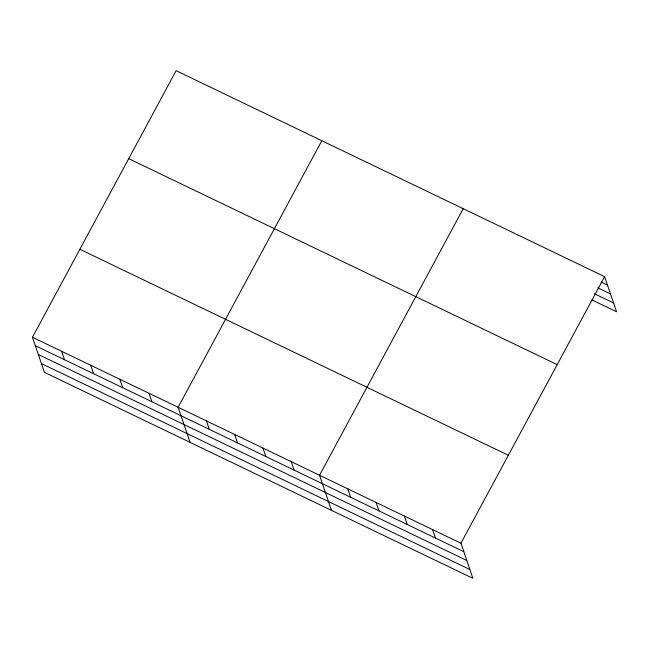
<?xml version="1.0" encoding="UTF-8"?>
<svg xmlns="http://www.w3.org/2000/svg" width="649" height="649" viewBox="0 0 649 649"><rect width="100%" height="100%" fill="white"/><g stroke="black" fill="none" stroke-linecap="round" stroke-linejoin="round"><path stroke-width="0.97" d="M32.45 337.261L460.928 543.229L472.87 578.316L44.392 372.339L32.45 337.261L176.13 70.684L604.608 276.661L616.55 311.739L591.92 299.903M321.815 140.719L178.134 407.288L190.076 442.375M463.208 208.686L319.527 475.263L331.469 510.341M460.928 543.229L604.608 276.661M601.104 282.039L607.488 285.114M597.705 287.758L610.474 293.9M594.403 293.746L613.556 302.953M128.713 158.656L557.191 364.624M79.868 249.289L508.337 455.265M35.33 345.714L463.808 551.682M38.315 354.5L466.793 560.476M41.398 363.554L469.876 569.522M432.648 529.641L435.528 538.094M404.368 516.044L407.248 524.497M376.087 502.448L378.967 510.901M347.807 488.859L350.687 497.312M291.247 461.666L294.127 470.119M262.967 448.07L265.847 456.531M234.695 434.481L237.566 442.934M206.414 420.885L209.286 429.338M148.994 393.286L151.874 401.739M119.862 379.276L122.734 387.729M90.722 365.273L93.602 373.727M61.59 351.263L64.462 359.716"/></g></svg>
